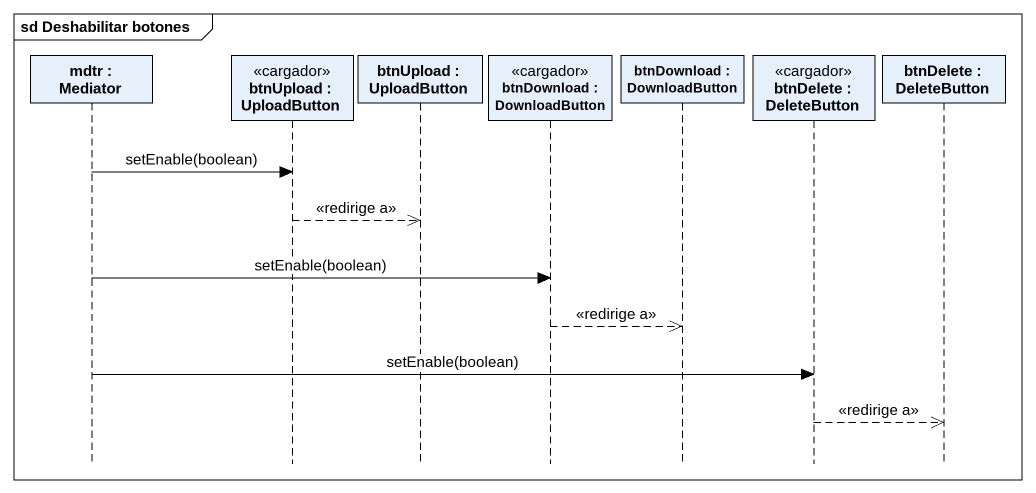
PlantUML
@startuml
mainframe sd Deshabilitar botones
hide footbox
participant "mdtr : Mediator" as mdtr
participant "btnUpload : UploadButton" as btnUpload <<cargador>>
participant "btnUpload : UploadButton" as btnUpload_2
participant "btnDownload : DownloadButton" as btnDownload <<cargador>>
participant "btnDownload : DownloadButton" as btnDownload_2
participant "btnDelete : DeleteButton" as btnDelete <<cargador>>
participant "btnDelete : DeleteButton" as btnDelete_2

mdtr -> btnUpload : setEnable(boolean)
btnUpload -->> btnUpload_2 : <<redirige a>>
mdtr -> btnDownload : setEnable(boolean)
btnDownload -->> btnDownload_2 : <<redirige a>>
mdtr -> btnDelete : setEnable(boolean)
btnDelete -->> btnDelete_2 : <<redirige a>>
@enduml
